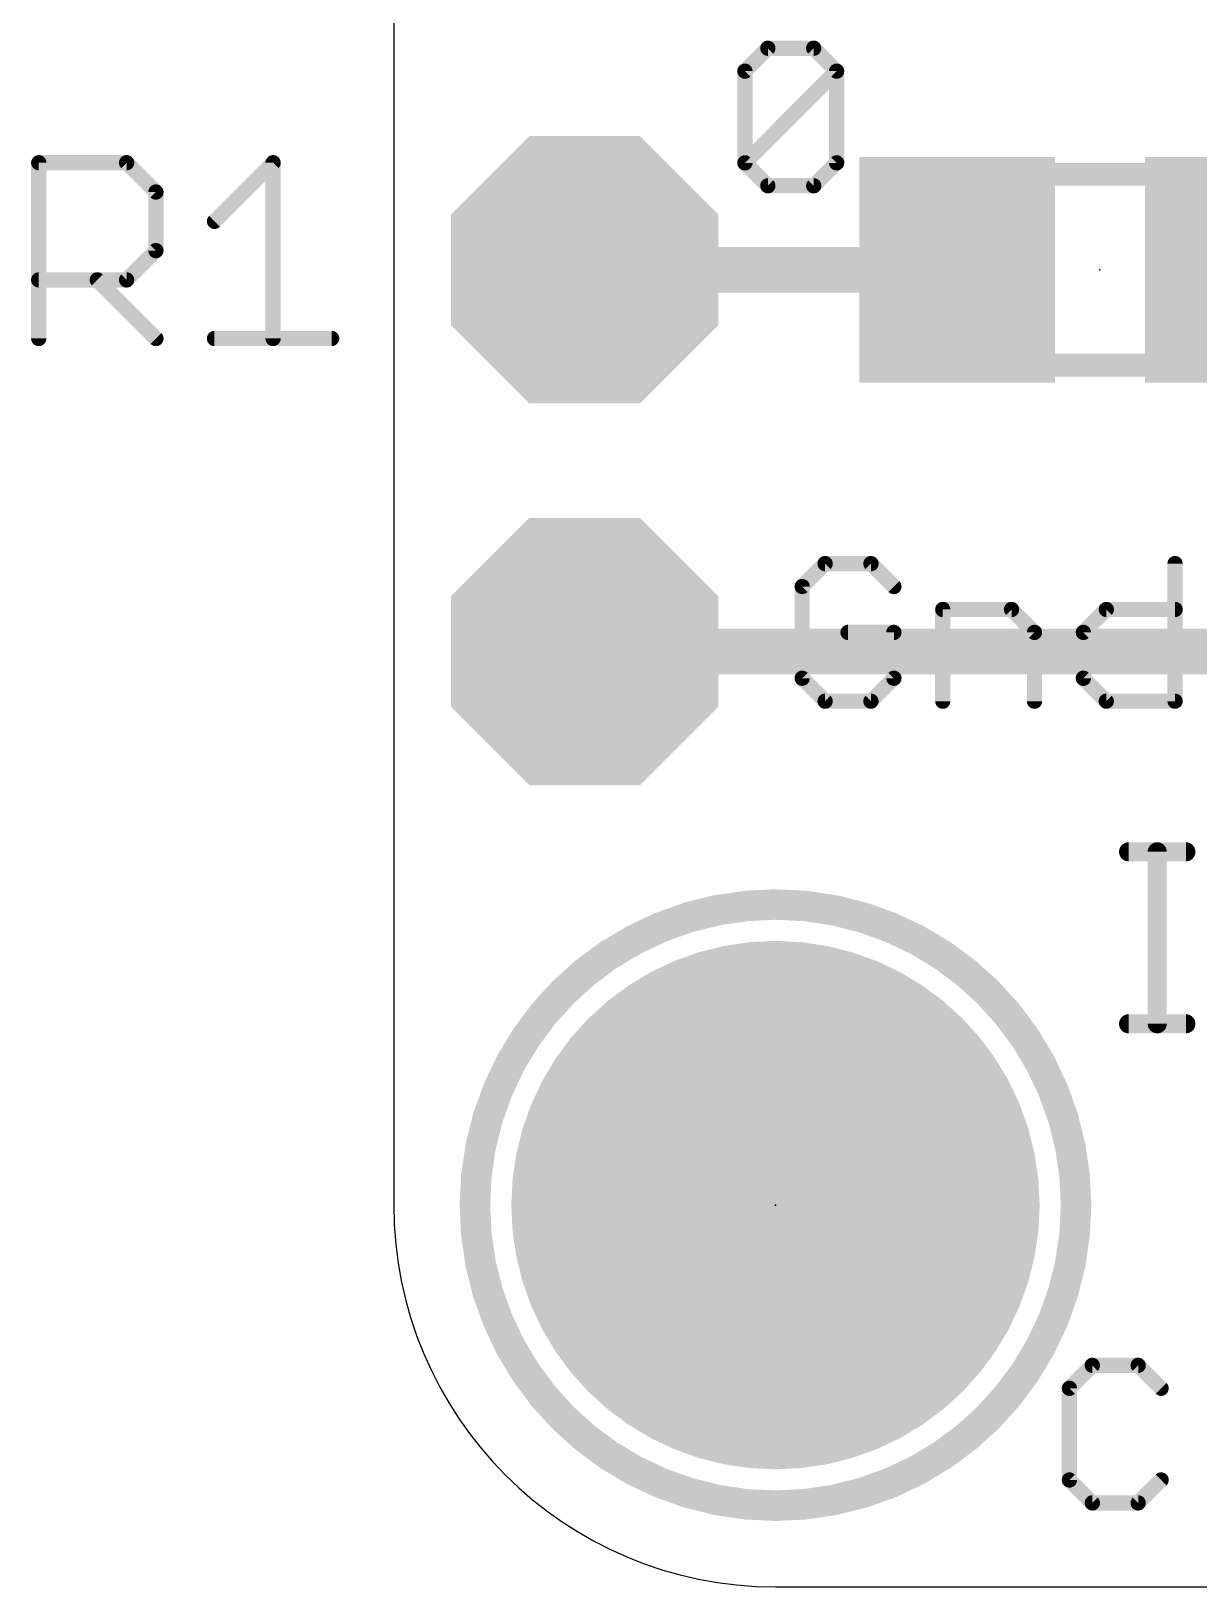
# Model space of a CAD drawing. Extents: x -13.6 to 16.6, y -4.1 to 21.3.
# Drawn here: x -13.46 to -5.69, y -4.06 to 6.29 of the extents above; entities that cross this region are included whole.
import ezdxf

# ---------------------------------------------------------------- set-up
doc = ezdxf.new("R2010")
doc.units = 0
for name, color, linetype in [('1', 12, 'CONTINUOUS'), ('17', 110, 'CONTINUOUS'), ('20', 53, 'CONTINUOUS'), ('21', 53, 'CONTINUOUS'), ('23', 53, 'CONTINUOUS'), ('25', 253, 'CONTINUOUS'), ('51', 253, 'CONTINUOUS')]:
    doc.layers.add(name, color=color, linetype=linetype)

# ---------------------------------------------------------------- blocks, each defined once
blk = doc.blocks.new('RECT')
blk.add_solid([(-0.5, -0.5), (0.5, -0.5), (-0.5, 0.5), (0.5, 0.5)])
blk = doc.blocks.new('OCTAGONP')
at = {"const_width": 0.5}
blk.add_lwpolyline([(-0.25, -0.1036), (-0.25, 0.1036), (-0.1036, 0.25), (0.1036, 0.25), (0.25, 0.1036), (0.25, -0.1036), (0.1036, -0.25), (-0.1036, -0.25), (-0.25, -0.1036), (-0.25, 0.1036)], dxfattribs=at)
blk = doc.blocks.new('ROUNDP')
at = {"const_width": 0.5}
blk.add_lwpolyline([(0, -0.25, 1), (0, 0.25, 1), (0, -0.25)], format="xyb", dxfattribs=at)

msp = doc.modelspace()

# ---------------------------------------------------------------- linework, layer by layer
at = {"layer": '1', "const_width": 0.3048}
for points in [[(-7.3, 4.699), (-9.779, 4.699)], [(-4.937, 2.159), (-9.779, 2.159)]]:
    msp.add_lwpolyline(points, dxfattribs=at)
at = {"layer": '1', "const_width": 0.1524}
for points in [[(-9.779, 4.7752, 1), (-9.779, 4.6228)], [(-7.3, 4.6228, 1), (-7.3, 4.7752)], [(-9.779, 2.2352, 1), (-9.779, 2.0828)]]:
    msp.add_lwpolyline(points, format="xyb", dxfattribs=at)
at = {"layer": '20'}
for p, q in [((-11.049, 18.796), (-11.049, -1.524)), ((-8.509, -4.064), (9.271, -4.064))]:
    msp.add_line(p, q, dxfattribs=at)
msp.add_arc((-8.509, -1.524), 2.54, 180, 270, dxfattribs=at)
at = {"layer": '21'}
for points, const_width in [([(-8.7122, 6.0205), (-8.5597, 6.173)], 0.1016), ([(-8.5597, 6.173), (-8.2546, 6.173)], 0.1016), ([(-8.2546, 6.173), (-8.1021, 6.0205)], 0.1016), ([(-8.7122, 5.4103), (-8.7122, 6.0205)], 0.1016), ([(-8.7122, 5.4103), (-8.1021, 6.0205)], 0.1016), ([(-8.1021, 6.0205), (-8.1021, 5.4103)], 0.1016), ([(-8.5597, 5.2578), (-8.7122, 5.4103)], 0.1016), ([(-8.1021, 5.4103), (-8.2546, 5.2578)], 0.1016), ([(-8.2546, 5.2578), (-8.5597, 5.2578)], 0.1016), ([(-8.1787, 2.744), (-8.3312, 2.5915)], 0.1016), ([(-7.8736, 2.744), (-8.1787, 2.744)], 0.1016), ([(-7.7211, 2.5915), (-7.8736, 2.744)], 0.1016), ([(-5.85, 2.744), (-5.85, 1.8288)], 0.1016), ([(-8.3312, 2.5915), (-8.3312, 1.9813)], 0.1016), ([(-7.3957, 1.8288), (-7.3957, 2.4389)], 0.1016), ([(-7.3957, 2.4389), (-6.9381, 2.4389)], 0.1016), ([(-6.9381, 2.4389), (-6.7856, 2.2864)], 0.1016), ([(-6.4602, 2.2864), (-6.3076, 2.4389)], 0.1016), ([(-6.3076, 2.4389), (-5.85, 2.4389)], 0.1016), ([(-7.7211, 2.2864), (-8.0261, 2.2864)], 0.1016), ([(-7.7211, 1.9813), (-7.7211, 2.2864)], 0.1016), ([(-6.7856, 2.2864), (-6.7856, 1.8288)], 0.1016), ([(-6.4602, 1.9813), (-6.4602, 2.2864)], 0.1016), ([(-8.3312, 1.9813), (-8.1787, 1.8288)], 0.1016), ([(-7.8736, 1.8288), (-7.7211, 1.9813)], 0.1016), ([(-6.3076, 1.8288), (-6.4602, 1.9813)], 0.1016), ([(-8.1787, 1.8288), (-7.8736, 1.8288)], 0.1016), ([(-5.85, 1.8288), (-6.3076, 1.8288)], 0.1016), ([(-6.1595, 0.8265), (-5.7782, 0.8265)], 0.127), ([(-5.9688, -0.3175), (-5.9688, 0.8265)], 0.127), ([(-6.1595, -0.3175), (-5.7782, -0.3175)], 0.127), ([(-6.4007, -2.59), (-6.5532, -2.7426)], 0.1016), ([(-6.0956, -2.59), (-6.4007, -2.59)], 0.1016), ([(-5.9431, -2.7426), (-6.0956, -2.59)], 0.1016), ([(-6.5532, -2.7426), (-6.5532, -3.3527)], 0.1016), ([(-6.5532, -3.3527), (-6.4007, -3.5052)], 0.1016), ([(-6.0956, -3.5052), (-5.9431, -3.3527)], 0.1016), ([(-6.4007, -3.5052), (-6.0956, -3.5052)], 0.1016)]:
    msp.add_lwpolyline(points, dxfattribs=dict(at, const_width=const_width))
for points, const_width in [([(-8.5597, 6.1984, 1), (-8.5597, 6.1476)], 0.0508), ([(-8.5417, 6.155, 1), (-8.5776, 6.1909)], 0.0508), ([(-8.2366, 6.1909, 1), (-8.2726, 6.155)], 0.0508), ([(-8.2546, 6.1476, 1), (-8.2546, 6.1984)], 0.0508), ([(-8.6868, 6.0205, 1), (-8.7376, 6.0205)], 0.0508), ([(-8.7302, 6.0384, 1), (-8.6942, 6.0025)], 0.0508), ([(-8.0767, 6.0205, 1), (-8.1275, 6.0205)], 0.0508), ([(-8.0841, 6.0025, 1), (-8.12, 6.0384)], 0.0508), ([(-8.12, 6.0025, 1), (-8.0841, 6.0384)], 0.0508), ([(-8.6942, 5.4283, 1), (-8.7302, 5.3924)], 0.0508), ([(-8.7302, 5.4283, 1), (-8.6942, 5.3924)], 0.0508), ([(-8.7376, 5.4103, 1), (-8.6868, 5.4103)], 0.0508), ([(-8.1275, 5.4103, 1), (-8.0767, 5.4103)], 0.0508), ([(-8.0841, 5.3924, 1), (-8.12, 5.4283)], 0.0508), ([(-8.5597, 5.2832, 1), (-8.5597, 5.2324)], 0.0508), ([(-8.5776, 5.2398, 1), (-8.5417, 5.2758)], 0.0508), ([(-8.2726, 5.2758, 1), (-8.2366, 5.2398)], 0.0508), ([(-8.2546, 5.2324, 1), (-8.2546, 5.2832)], 0.0508), ([(-8.1787, 2.7694, 1), (-8.1787, 2.7186)], 0.0508), ([(-7.8556, 2.7619, 1), (-7.8916, 2.726)], 0.0508), ([(-7.8736, 2.7186, 1), (-7.8736, 2.7694)], 0.0508), ([(-5.8246, 2.744, 1), (-5.8754, 2.744)], 0.0508), ([(-8.1607, 2.726, 1), (-8.1966, 2.7619)], 0.0508), ([(-8.3058, 2.5915, 1), (-8.3566, 2.5915)], 0.0508), ([(-8.3492, 2.6094, 1), (-8.3132, 2.5735)], 0.0508), ([(-7.739, 2.5735, 1), (-7.7031, 2.6094)], 0.0508), ([(-7.3703, 2.4389, 1), (-7.4211, 2.4389)], 0.0508), ([(-7.3957, 2.4643, 1), (-7.3957, 2.4135)], 0.0508), ([(-6.9201, 2.4569, 1), (-6.9561, 2.421)], 0.0508), ([(-6.9381, 2.4135, 1), (-6.9381, 2.4643)], 0.0508), ([(-6.3076, 2.4643, 1), (-6.3076, 2.4135)], 0.0508), ([(-6.2897, 2.421, 1), (-6.3256, 2.4569)], 0.0508), ([(-5.85, 2.4135, 1), (-5.85, 2.4643)], 0.0508), ([(-8.0261, 2.3118, 1), (-8.0261, 2.261)], 0.0508), ([(-7.6957, 2.2864, 1), (-7.7465, 2.2864)], 0.0508), ([(-7.7211, 2.261, 1), (-7.7211, 2.3118)], 0.0508), ([(-6.7602, 2.2864, 1), (-6.811, 2.2864)], 0.0508), ([(-6.8035, 2.2684, 1), (-6.7676, 2.3044)], 0.0508), ([(-6.4348, 2.2864, 1), (-6.4856, 2.2864)], 0.0508), ([(-6.4781, 2.3044, 1), (-6.4422, 2.2684)], 0.0508), ([(-8.3132, 1.9993, 1), (-8.3492, 1.9634)], 0.0508), ([(-8.3566, 1.9813, 1), (-8.3058, 1.9813)], 0.0508), ([(-7.7465, 1.9813, 1), (-7.6957, 1.9813)], 0.0508), ([(-7.7031, 1.9634, 1), (-7.739, 1.9993)], 0.0508), ([(-6.4856, 1.9813, 1), (-6.4348, 1.9813)], 0.0508), ([(-6.4422, 1.9993, 1), (-6.4781, 1.9634)], 0.0508), ([(-8.1787, 1.8542, 1), (-8.1787, 1.8034)], 0.0508), ([(-8.1966, 1.8108, 1), (-8.1607, 1.8468)], 0.0508), ([(-7.8916, 1.8468, 1), (-7.8556, 1.8108)], 0.0508), ([(-7.8736, 1.8034, 1), (-7.8736, 1.8542)], 0.0508), ([(-6.3076, 1.8542, 1), (-6.3076, 1.8034)], 0.0508), ([(-6.3256, 1.8108, 1), (-6.2897, 1.8468)], 0.0508), ([(-5.85, 1.8034, 1), (-5.85, 1.8542)], 0.0508), ([(-7.4211, 1.8288, 1), (-7.3703, 1.8288)], 0.0508), ([(-6.811, 1.8288, 1), (-6.7602, 1.8288)], 0.0508), ([(-5.8754, 1.8288, 1), (-5.8246, 1.8288)], 0.0508), ([(-6.1595, 0.8582, 1), (-6.1595, 0.7947)], 0.0635), ([(-5.9371, 0.8265, 1), (-6.0006, 0.8265)], 0.0635), ([(-5.7782, 0.7947, 1), (-5.7782, 0.8582)], 0.0635), ([(-8.509, -3.524, 1), (-8.509, 0.476, 1), (-8.509, -3.524)], 0.2032), ([(-6.1595, -0.2858, 1), (-6.1595, -0.3493)], 0.0635), ([(-6.0006, -0.3175, 1), (-5.9371, -0.3175)], 0.0635), ([(-5.7782, -0.3493, 1), (-5.7782, -0.2858)], 0.0635), ([(-6.4007, -2.5646, 1), (-6.4007, -2.6154)], 0.0508), ([(-6.3827, -2.608, 1), (-6.4186, -2.5721)], 0.0508), ([(-6.0776, -2.5721, 1), (-6.1136, -2.608)], 0.0508), ([(-6.0956, -2.6154, 1), (-6.0956, -2.5646)], 0.0508), ([(-6.5278, -2.7426, 1), (-6.5786, -2.7426)], 0.0508), ([(-6.5712, -2.7246, 1), (-6.5352, -2.7605)], 0.0508), ([(-5.961, -2.7605, 1), (-5.9251, -2.7246)], 0.0508), ([(-6.5352, -3.3347, 1), (-6.5712, -3.3706)], 0.0508), ([(-5.9251, -3.3706, 1), (-5.961, -3.3347)], 0.0508), ([(-6.5786, -3.3527, 1), (-6.5278, -3.3527)], 0.0508), ([(-6.4007, -3.4798, 1), (-6.4007, -3.5306)], 0.0508), ([(-6.4186, -3.5232, 1), (-6.3827, -3.4872)], 0.0508), ([(-6.1136, -3.4872, 1), (-6.0776, -3.5232)], 0.0508), ([(-6.0956, -3.5306, 1), (-6.0956, -3.4798)], 0.0508)]:
    msp.add_lwpolyline(points, format="xyb", dxfattribs=dict(at, const_width=const_width))
at = {"layer": '23'}
for p in [(-6.35, 4.699), (-8.509, -1.524)]:
    msp.add_point(p, dxfattribs=at)
at = {"layer": '25', "const_width": 0.1016}
for points in [[(-13.4112, 4.2418), (-13.4112, 5.4112)], [(-13.4112, 5.4112), (-12.8265, 5.4112)], [(-12.8265, 5.4112), (-12.6316, 5.2163)], [(-12.2418, 5.0214), (-11.852, 5.4112)], [(-11.852, 5.4112), (-11.852, 4.2418)], [(-12.6316, 5.2163), (-12.6316, 4.8265)], [(-12.6316, 4.8265), (-12.8265, 4.6316)], [(-12.8265, 4.6316), (-13.4112, 4.6316)], [(-13.0214, 4.6316), (-12.6316, 4.2418)], [(-12.2418, 4.2418), (-11.4622, 4.2418)]]:
    msp.add_lwpolyline(points, dxfattribs=at)
at = {"layer": '25', "const_width": 0.0508}
for points in [[(-13.3858, 5.4112, 1), (-13.4366, 5.4112)], [(-13.4112, 5.4366, 1), (-13.4112, 5.3858)], [(-12.8085, 5.4292, 1), (-12.8445, 5.3932)], [(-12.8265, 5.3858, 1), (-12.8265, 5.4366)], [(-11.8266, 5.4112, 1), (-11.8774, 5.4112)], [(-11.834, 5.3932, 1), (-11.87, 5.4292)], [(-12.6062, 5.2163, 1), (-12.657, 5.2163)], [(-12.6496, 5.1983, 1), (-12.6136, 5.2343)], [(-12.2598, 5.0394, 1), (-12.2238, 5.0034)], [(-12.6136, 4.8085, 1), (-12.6496, 4.8445)], [(-12.657, 4.8265, 1), (-12.6062, 4.8265)], [(-13.4112, 4.657, 1), (-13.4112, 4.6062)], [(-13.0034, 4.6496, 1), (-13.0394, 4.6136)], [(-12.8445, 4.6496, 1), (-12.8085, 4.6136)], [(-12.8265, 4.6062, 1), (-12.8265, 4.657)], [(-13.4366, 4.2418, 1), (-13.3858, 4.2418)], [(-12.6496, 4.2238, 1), (-12.6136, 4.2598)], [(-12.2418, 4.2672, 1), (-12.2418, 4.2164)], [(-11.8774, 4.2418, 1), (-11.8266, 4.2418)], [(-11.4622, 4.2164, 1), (-11.4622, 4.2672)]]:
    msp.add_lwpolyline(points, format="xyb", dxfattribs=at)
at = {"layer": '51', "const_width": 0.1524}
for points in [[(-6.76, 5.334), (-5.94, 5.334)], [(-6.76, 4.064), (-5.94, 4.064)]]:
    msp.add_lwpolyline(points, dxfattribs=at)
at = {"layer": '51', "const_width": 0.0762}
for points in [[(-6.76, 5.3721, 1), (-6.76, 5.2959)], [(-5.94, 5.2959, 1), (-5.94, 5.3721)], [(-6.76, 4.1021, 1), (-6.76, 4.0259)], [(-5.94, 4.0259, 1), (-5.94, 4.1021)]]:
    msp.add_lwpolyline(points, format="xyb", dxfattribs=at)

# ---------------------------------------------------------------- block references
at = {"layer": '1', "xscale": 1.3, "yscale": 1.5}
for p in [(-7.3, 4.699), (-5.4, 4.699)]:
    msp.add_blockref('RECT', p, dxfattribs=at)
at = {"layer": '17'}
for name, p, xscale, yscale in [('OCTAGONP', (-9.779, 4.699), 1.778, 1.778), ('OCTAGONP', (-9.779, 4.699), 1.778, 1.778), ('OCTAGONP', (-9.779, 2.159), 1.778, 1.778), ('OCTAGONP', (-9.779, 2.159), 1.778, 1.778), ('ROUNDP', (-8.509, -1.524), 3.516, 3.516), ('ROUNDP', (-8.509, -1.524), 3.516, 3.516)]:
    msp.add_blockref(name, p, dxfattribs=dict(at, xscale=xscale, yscale=yscale))
at = {"layer": '51', "xscale": 0.65, "yscale": 1.4}
for p in [(-7.0918, 4.7005), (-5.6186, 4.7005)]:
    msp.add_blockref('RECT', p, dxfattribs=at)
at = {"layer": '51', "xscale": 0.508, "yscale": 0.508, "rotation": 270}
for p in [(-9.779, 4.699), (-9.779, 2.159)]:
    msp.add_blockref('RECT', p, dxfattribs=at)

doc.saveas('drawing.dxf')
